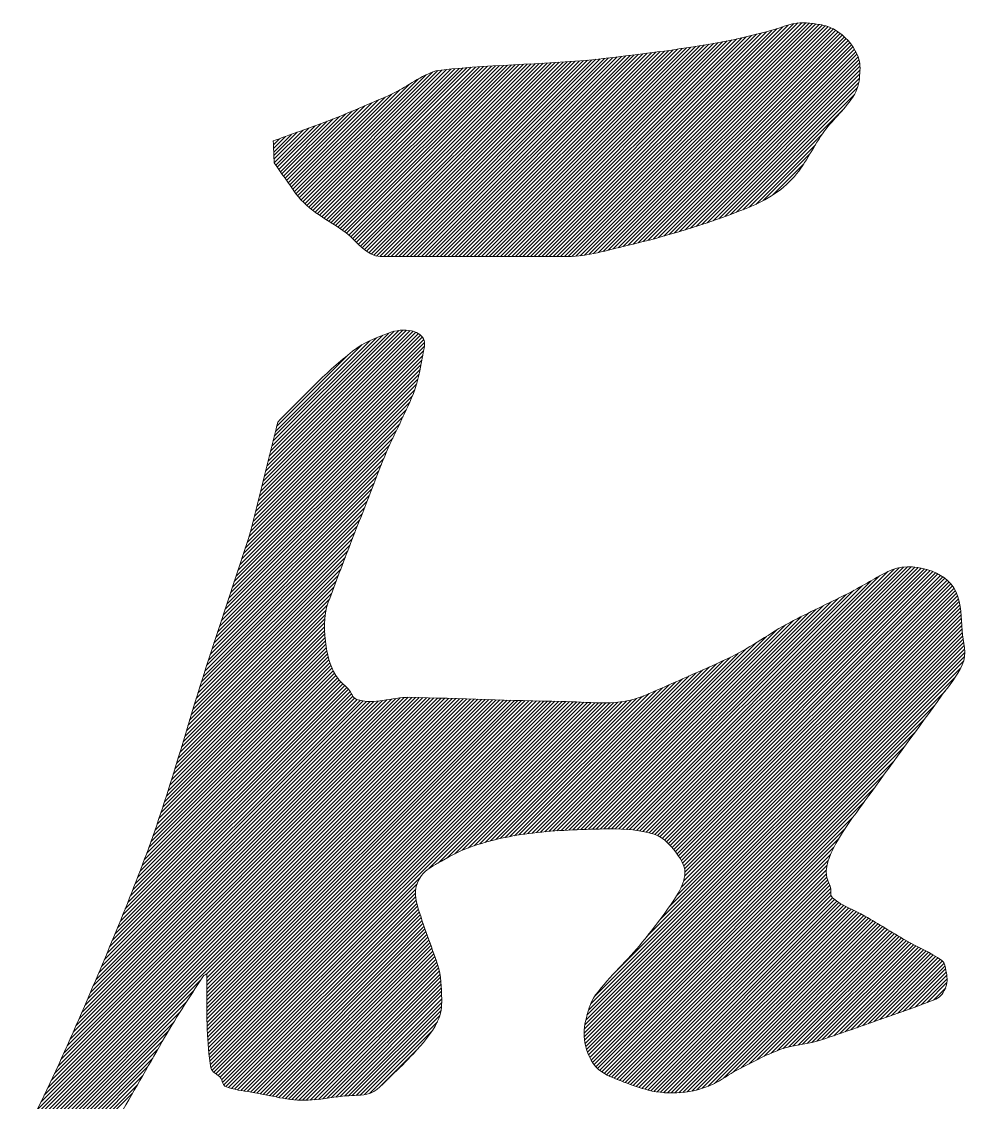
# Model space of a CAD drawing. Header units: inches. Extents: x 35 to 2894, y 23 to 617.
# Drawn here: x 851.648 to 853.895, y 129.561 to 132.13 of the extents above; entities that cross this region are included whole.
import ezdxf

# ---------------------------------------------------------------- set-up
doc = ezdxf.new("R2010")
doc.units = ezdxf.units.IN
doc.header["$MEASUREMENT"] = 0
doc.layers.add('ONDOCS', color=7, linetype='Continuous', lineweight=0)

msp = doc.modelspace()

# ---------------------------------------------------------------- linework, layer by layer
at = {"layer": 'ONDOCS', "color": 7, "linetype": 'Continuous', "lineweight": 0, "ltscale": 100}
for p, q in [((852.9288, 131.5716), (853.4821, 132.1248)), ((852.9378, 131.5716), (853.4928, 132.1266)), ((852.9467, 131.5716), (853.5023, 132.1272)), ((852.9559, 131.5718), (853.5111, 132.127)), ((852.9654, 131.5724), (853.5193, 132.1263)), ((852.9753, 131.5733), (853.5273, 132.1254)), ((852.9856, 131.5747), (853.5351, 132.1242)), ((852.9962, 131.5764), (853.5428, 132.123)), ((853.0072, 131.5785), (853.5504, 132.1216)), ((852.8573, 131.5716), (853.3826, 132.0968)), ((852.8663, 131.5716), (853.3944, 132.0998)), ((852.8752, 131.5716), (853.4063, 132.1027)), ((852.8841, 131.5716), (853.4181, 132.1056)), ((852.8931, 131.5716), (853.4305, 132.109)), ((852.902, 131.5716), (853.4435, 132.1131)), ((852.911, 131.5716), (853.4569, 132.1175)), ((852.9199, 131.5716), (853.4698, 132.1215)), ((853.0186, 131.5809), (853.5576, 132.1199)), ((853.0302, 131.5835), (853.5645, 132.1178)), ((853.042, 131.5864), (853.5709, 132.1153)), ((853.054, 131.5894), (853.5769, 132.1124)), ((853.0659, 131.5925), (853.5826, 132.1091)), ((853.0778, 131.5954), (853.588, 132.1056)), ((853.0896, 131.5982), (853.5932, 132.1018)), ((853.1013, 131.601), (853.5982, 132.0979)), ((852.75, 131.5716), (853.249, 132.0706)), ((852.759, 131.5716), (853.2596, 132.0723)), ((852.7679, 131.5716), (853.2703, 132.074)), ((852.7768, 131.5716), (853.2811, 132.0758)), ((852.7858, 131.5716), (853.2919, 132.0777)), ((852.7947, 131.5716), (853.3028, 132.0796)), ((852.8037, 131.5716), (853.3137, 132.0816)), ((852.8126, 131.5716), (853.3248, 132.0838)), ((852.8216, 131.5716), (853.336, 132.0861)), ((852.8305, 131.5716), (853.3475, 132.0886)), ((852.8394, 131.5716), (853.3591, 132.0912)), ((852.8484, 131.5716), (853.3708, 132.094)), ((853.1132, 131.6039), (853.603, 132.0937)), ((853.1251, 131.6069), (853.6076, 132.0894)), ((853.1371, 131.61), (853.6119, 132.0848)), ((853.1493, 131.6132), (853.616, 132.0799)), ((853.1615, 131.6165), (853.6199, 132.0748)), ((852.5801, 131.5716), (853.0532, 132.0446)), ((852.5891, 131.5716), (853.0633, 132.0458)), ((852.598, 131.5716), (853.0735, 132.047)), ((852.607, 131.5716), (853.0836, 132.0482)), ((852.6159, 131.5716), (853.0938, 132.0495)), ((852.6248, 131.5716), (853.104, 132.0507)), ((852.6338, 131.5716), (853.1141, 132.052)), ((852.6427, 131.5716), (853.1244, 132.0532)), ((852.6517, 131.5716), (853.1346, 132.0545)), ((852.6606, 131.5716), (853.1448, 132.0558)), ((852.6695, 131.5716), (853.1551, 132.0572)), ((852.6785, 131.5716), (853.1654, 132.0585)), ((852.6874, 131.5716), (853.1757, 132.0599)), ((852.6964, 131.5716), (853.1861, 132.0613)), ((852.7053, 131.5716), (853.1965, 132.0628)), ((852.7143, 131.5716), (853.2069, 132.0642)), ((852.7232, 131.5716), (853.2174, 132.0658)), ((852.7321, 131.5716), (853.2279, 132.0673)), ((852.7411, 131.5716), (853.2384, 132.0689)), ((853.1739, 131.6199), (853.6235, 132.0695)), ((853.1864, 131.6235), (853.6269, 132.064)), ((853.199, 131.6271), (853.6301, 132.0582)), ((853.2117, 131.6309), (853.633, 132.0522)), ((853.2246, 131.6348), (853.6356, 132.0459)), ((852.3508, 131.6731), (852.6972, 132.0195)), ((852.3561, 131.6695), (852.707, 132.0203)), ((852.3615, 131.6659), (852.7166, 132.0211)), ((852.3669, 131.6624), (852.7263, 132.0217)), ((852.3723, 131.6589), (852.7359, 132.0224)), ((852.3778, 131.6554), (852.7455, 132.023)), ((852.3832, 131.6519), (852.755, 132.0236)), ((852.3887, 131.6484), (852.7645, 132.0242)), ((852.3941, 131.6449), (852.774, 132.0248)), ((852.3995, 131.6413), (852.7835, 132.0253)), ((852.4049, 131.6377), (852.7929, 132.0258)), ((852.4102, 131.6341), (852.8024, 132.0263)), ((852.4154, 131.6304), (852.8118, 132.0268)), ((852.4205, 131.6266), (852.8212, 132.0273)), ((852.4254, 131.6225), (852.8307, 132.0278)), ((852.4302, 131.6184), (852.8401, 132.0282)), ((852.4348, 131.614), (852.8495, 132.0287)), ((852.4393, 131.6096), (852.8589, 132.0292)), ((852.4439, 131.6052), (852.8684, 132.0297)), ((852.4484, 131.6008), (852.8778, 132.0302)), ((852.453, 131.5964), (852.8872, 132.0307)), ((852.4576, 131.5922), (852.8967, 132.0312)), ((852.4625, 131.588), (852.9062, 132.0318)), ((852.4675, 131.5841), (852.9157, 132.0324)), ((852.4728, 131.5805), (852.9253, 132.033)), ((852.4785, 131.5773), (852.9348, 132.0336)), ((852.4847, 131.5746), (852.9444, 132.0342)), ((852.4917, 131.5726), (852.9541, 132.0349)), ((852.4997, 131.5716), (852.9637, 132.0357)), ((852.5086, 131.5716), (852.9734, 132.0364)), ((852.5175, 131.5716), (852.9832, 132.0373)), ((852.5265, 131.5716), (852.993, 132.0381)), ((852.5354, 131.5716), (853.0029, 132.0391)), ((852.5444, 131.5716), (853.0128, 132.0401)), ((852.5533, 131.5716), (853.0228, 132.0411)), ((852.5623, 131.5716), (853.0329, 132.0422)), ((852.5712, 131.5716), (853.043, 132.0434)), ((853.2376, 131.6389), (853.6377, 132.0391)), ((853.2507, 131.6431), (853.6392, 132.0316)), ((853.264, 131.6474), (853.6401, 132.0236)), ((852.3079, 131.7106), (852.5908, 131.9935)), ((852.3121, 131.7059), (852.6097, 132.0036)), ((852.3164, 131.7013), (852.6253, 132.0102)), ((852.321, 131.6969), (852.6374, 132.0134)), ((852.3257, 131.6927), (852.6478, 132.0148)), ((852.3305, 131.6885), (852.6578, 132.0159)), ((852.3354, 131.6845), (852.6678, 132.0169)), ((852.3405, 131.6806), (852.6777, 132.0178)), ((852.3456, 131.6768), (852.6875, 132.0187)), ((853.2774, 131.6519), (853.6402, 132.0148)), ((853.291, 131.6566), (853.6397, 132.0053)), ((853.3048, 131.6614), (853.6388, 131.9954)), ((852.3039, 131.7156), (852.5687, 131.9804)), ((853.3187, 131.6664), (853.6373, 131.985)), ((853.3328, 131.6716), (853.6345, 131.9733)), ((852.289, 131.7364), (852.4961, 131.9436)), ((852.2927, 131.7312), (852.5119, 131.9504)), ((852.2964, 131.7259), (852.5279, 131.9575)), ((852.3001, 131.7207), (852.5467, 131.9674)), ((853.3471, 131.6769), (853.6276, 131.9575)), ((852.2742, 131.7574), (852.4336, 131.9168)), ((852.2779, 131.7521), (852.449, 131.9233)), ((852.2816, 131.7469), (852.4646, 131.93)), ((852.2853, 131.7417), (852.4804, 131.9368)), ((853.3616, 131.6825), (853.6018, 131.9227)), ((852.2594, 131.7783), (852.3739, 131.8929)), ((852.2631, 131.7731), (852.3884, 131.8985)), ((852.2668, 131.7679), (852.4033, 131.9044)), ((852.2705, 131.7626), (852.4183, 131.9105)), ((852.2475, 131.8112), (852.3033, 131.867)), ((852.2478, 131.8026), (852.3174, 131.8721)), ((852.2483, 131.7941), (852.3315, 131.8773)), ((852.252, 131.7888), (852.3455, 131.8824)), ((852.2557, 131.7836), (852.3596, 131.8876)), ((852.246, 131.8455), (852.2469, 131.8464)), ((852.2464, 131.8369), (852.261, 131.8515)), ((852.2467, 131.8283), (852.2751, 131.8567)), ((852.2471, 131.8198), (852.2892, 131.8618)), ((853.3765, 131.6884), (853.55, 131.8619)), ((853.3925, 131.6955), (853.5343, 131.8373)), ((853.4103, 131.7044), (853.5212, 131.8152)), ((853.4319, 131.717), (853.5065, 131.7916)), ((852.2105, 130.9902), (852.6003, 131.38)), ((852.2134, 131.002), (852.596, 131.3847)), ((852.2163, 131.0139), (852.5909, 131.3885)), ((852.2192, 131.0257), (852.585, 131.3915)), ((852.2221, 131.0376), (852.5783, 131.3938)), ((852.225, 131.0494), (852.571, 131.3954)), ((852.2279, 131.0613), (852.5629, 131.3963)), ((852.2308, 131.0731), (852.5542, 131.3965)), ((852.2337, 131.085), (852.5445, 131.3957)), ((852.2366, 131.0968), (852.5336, 131.3938)), ((852.2395, 131.1087), (852.5206, 131.3897)), ((852.2424, 131.1205), (852.5062, 131.3843)), ((852.2453, 131.1323), (852.4914, 131.3784)), ((852.2018, 130.9546), (852.6052, 131.3581)), ((852.2047, 130.9665), (852.6054, 131.3673)), ((852.2076, 130.9783), (852.6036, 131.3744)), ((852.2482, 131.1442), (852.4756, 131.3715)), ((852.2512, 131.156), (852.4571, 131.362)), ((852.1959, 130.9309), (852.6011, 131.3361)), ((852.1988, 130.9428), (852.6031, 131.3471)), ((852.2541, 131.1679), (852.4248, 131.3386)), ((852.1838, 130.892), (852.595, 131.3032)), ((852.1882, 130.9053), (852.5971, 131.3142)), ((852.1925, 130.9186), (852.5991, 131.3252)), ((852.1751, 130.8654), (852.59, 131.2803)), ((852.1794, 130.8787), (852.5927, 131.292)), ((852.1663, 130.8387), (852.5825, 131.2549)), ((852.1707, 130.8521), (852.5868, 131.2681)), ((852.1576, 130.8121), (852.5701, 131.2246)), ((852.162, 130.8254), (852.5768, 131.2403)), ((852.1532, 130.7988), (852.5627, 131.2083)), ((852.1445, 130.7722), (852.5465, 131.1742)), ((852.1489, 130.7855), (852.5548, 131.1914)), ((852.1401, 130.7589), (852.5382, 131.1569)), ((852.1314, 130.7323), (852.5223, 131.1232)), ((852.1358, 130.7456), (852.53, 131.1398)), ((852.127, 130.719), (852.5152, 131.1071)), ((852.1183, 130.6924), (852.503, 131.077)), ((852.1227, 130.7057), (852.5088, 131.0918)), ((852.1096, 130.6657), (852.4914, 131.0476)), ((852.1139, 130.679), (852.4972, 131.0623)), ((852.1008, 130.6391), (852.4799, 131.0182)), ((852.1052, 130.6524), (852.4857, 131.0329)), ((852.0965, 130.6258), (852.4742, 131.0036)), ((852.0878, 130.5993), (852.4628, 130.9742)), ((852.0921, 130.6125), (852.4685, 130.9889)), ((852.0794, 130.5729), (852.4514, 130.945)), ((852.0835, 130.5861), (852.4571, 130.9596)), ((852.0711, 130.5469), (852.44, 130.9157)), ((852.0752, 130.5599), (852.4457, 130.9303)), ((852.0671, 130.5339), (852.4343, 130.9011)), ((852.0592, 130.508), (852.423, 130.8719)), ((852.0631, 130.5209), (852.4286, 130.8865)), ((852.0513, 130.4823), (852.4118, 130.8428)), ((852.0552, 130.4952), (852.4174, 130.8573)), ((852.0435, 130.4567), (852.4009, 130.814)), ((852.0474, 130.4695), (852.4063, 130.8284)), ((853.0846, 130.2101), (853.6869, 130.8125)), ((853.0928, 130.2095), (853.7062, 130.8228)), ((853.101, 130.2087), (853.7211, 130.8288)), ((853.1089, 130.2077), (853.733, 130.8317)), ((853.1167, 130.2065), (853.7435, 130.8333)), ((853.1244, 130.2052), (853.753, 130.8339)), ((853.1318, 130.2038), (853.7619, 130.8339)), ((853.1391, 130.2021), (853.7703, 130.8333)), ((853.1462, 130.2003), (853.7783, 130.8324)), ((853.1529, 130.198), (853.7859, 130.831)), ((853.1591, 130.1953), (853.7932, 130.8293)), ((853.1649, 130.1921), (853.8001, 130.8273)), ((853.1703, 130.1886), (853.8068, 130.8251)), ((853.1755, 130.1848), (853.8133, 130.8226)), ((853.1803, 130.1807), (853.8195, 130.8199)), ((853.1849, 130.1764), (853.8255, 130.817)), ((853.1893, 130.1719), (853.8313, 130.8138)), ((852.0397, 130.4439), (852.3954, 130.7996)), ((853.0675, 130.211), (853.6459, 130.7893)), ((853.0761, 130.2107), (853.6666, 130.8011)), ((853.1936, 130.1671), (853.8368, 130.8104)), ((853.1976, 130.1623), (853.8421, 130.8067)), ((853.2016, 130.1573), (853.847, 130.8027)), ((853.2054, 130.1522), (853.8517, 130.7984)), ((853.2091, 130.1469), (853.856, 130.7938)), ((853.2126, 130.1415), (853.86, 130.7889)), ((852.0319, 130.4182), (852.3847, 130.771)), ((852.0358, 130.431), (852.3901, 130.7853)), ((853.0499, 130.2113), (853.6071, 130.7684)), ((853.0588, 130.2112), (853.6258, 130.7782)), ((853.2158, 130.1358), (853.8636, 130.7836)), ((853.2188, 130.1298), (853.8668, 130.7778)), ((853.2213, 130.1233), (853.8696, 130.7716)), ((853.2232, 130.1163), (853.872, 130.7651)), ((852.0242, 130.3926), (852.3745, 130.7429)), ((852.0281, 130.4054), (852.3794, 130.7568)), ((853.0227, 130.2109), (853.5538, 130.7419)), ((853.0319, 130.2111), (853.5714, 130.7506)), ((853.041, 130.2113), (853.5891, 130.7594)), ((853.2157, 130.073), (853.8789, 130.7362)), ((853.2208, 130.0871), (853.8776, 130.7439)), ((853.2235, 130.0988), (853.876, 130.7513)), ((853.2242, 130.1084), (853.8742, 130.7583)), ((852.0124, 130.354), (852.3686, 130.7102)), ((852.0163, 130.3669), (852.3697, 130.7202)), ((852.0203, 130.3797), (852.3715, 130.731)), ((852.9952, 130.2102), (853.5005, 130.7155)), ((853.0044, 130.2104), (853.5184, 130.7245)), ((853.0135, 130.2107), (853.5361, 130.7333)), ((853.165, 129.9956), (853.8813, 130.7118)), ((853.1883, 130.0278), (853.8806, 130.7201)), ((853.2056, 130.054), (853.8799, 130.7283)), ((852.0044, 130.3281), (852.368, 130.6917)), ((852.0084, 130.3411), (852.3681, 130.7008)), ((852.9674, 130.2092), (853.4417, 130.6836)), ((852.9767, 130.2096), (853.4632, 130.6961)), ((852.986, 130.2099), (853.4822, 130.7062)), ((853.0102, 129.8139), (853.8827, 130.6864)), ((853.0621, 129.8747), (853.8822, 130.6949)), ((853.1333, 129.9549), (853.8818, 130.7033)), ((851.9878, 130.2758), (852.3703, 130.6582)), ((851.9921, 130.2889), (852.3694, 130.6663)), ((851.9962, 130.302), (852.3687, 130.6746)), ((852.0003, 130.3151), (852.3683, 130.683)), ((852.9581, 130.2088), (853.4181, 130.6688)), ((852.9915, 129.7684), (853.8855, 130.6624)), ((852.995, 129.7808), (853.8844, 130.6702)), ((852.9999, 129.7947), (853.8834, 130.6782)), ((851.9746, 130.2357), (852.3736, 130.6347)), ((851.9791, 130.2492), (852.3723, 130.6424)), ((851.9835, 130.2625), (852.3713, 130.6503)), ((852.9393, 130.2079), (853.3709, 130.6396)), ((852.9487, 130.2084), (853.3937, 130.6534)), ((852.985, 129.735), (853.8886, 130.6387)), ((852.9863, 129.7453), (853.8878, 130.6468)), ((852.9886, 129.7565), (853.8867, 130.6546)), ((851.9604, 130.1947), (852.3785, 130.6128)), ((851.9652, 130.2085), (852.3767, 130.6199)), ((851.97, 130.2222), (852.375, 130.6272)), ((852.9106, 130.2061), (853.316, 130.6114)), ((852.9202, 130.2068), (853.3328, 130.6193)), ((852.9298, 130.2074), (853.3506, 130.6282)), ((852.9845, 129.7257), (853.889, 130.6301)), ((852.9848, 129.7169), (853.8885, 130.6207)), ((852.9856, 129.7088), (853.8863, 130.6096)), ((851.9347, 130.1242), (852.3916, 130.5812)), ((851.94, 130.1385), (852.3885, 130.587)), ((851.9453, 130.1527), (852.3856, 130.5931)), ((851.9504, 130.1668), (852.383, 130.5994)), ((851.9555, 130.1808), (852.3807, 130.606)), ((852.8712, 130.2024), (853.2507, 130.5819)), ((852.8812, 130.2035), (853.2668, 130.5891)), ((852.8911, 130.2044), (853.283, 130.5964)), ((852.9009, 130.2053), (853.2994, 130.6038)), ((852.9869, 129.7011), (853.8794, 130.5936)), ((851.9065, 130.0514), (852.4113, 130.5562)), ((851.9123, 130.0661), (852.4067, 130.5606)), ((851.918, 130.0808), (852.4025, 130.5653)), ((851.9237, 130.0954), (852.3986, 130.5703)), ((851.9292, 130.1099), (852.395, 130.5756)), ((852.8404, 130.1985), (853.2027, 130.5608)), ((852.8508, 130.1999), (853.2187, 130.5678)), ((852.8611, 130.2012), (853.2346, 130.5748)), ((852.9886, 129.6939), (853.8658, 130.5711)), ((851.8762, 129.9764), (852.432, 130.5321)), ((851.8824, 129.9915), (852.4288, 130.5379)), ((851.8886, 130.0066), (852.425, 130.5431)), ((851.8946, 130.0216), (852.4206, 130.5476)), ((851.9006, 130.0365), (852.4159, 130.5519)), ((852.797, 130.1908), (853.1385, 130.5323)), ((852.8081, 130.193), (853.1548, 130.5397)), ((852.8191, 130.195), (853.1708, 130.5468)), ((852.8298, 130.1968), (853.1868, 130.5538)), ((852.9906, 129.687), (853.8423, 130.5387)), ((851.6065, 129.3937), (852.7321, 130.5193)), ((851.6175, 129.4137), (852.7234, 130.5196)), ((851.6281, 129.4332), (852.7147, 130.5198)), ((851.6383, 129.4524), (852.706, 130.5201)), ((851.6482, 129.4712), (852.6974, 130.5204)), ((851.6578, 129.4898), (852.6887, 130.5206)), ((851.6671, 129.508), (852.68, 130.5209)), ((851.6762, 129.526), (852.6714, 130.5212)), ((851.685, 129.5438), (852.6627, 130.5214)), ((851.6936, 129.5614), (852.654, 130.5217)), ((851.7021, 129.5787), (852.6453, 130.5219)), ((851.7103, 129.5959), (852.6366, 130.5222)), ((851.7183, 129.6129), (852.6279, 130.5224)), ((851.7262, 129.6297), (852.6192, 130.5227)), ((851.734, 129.6464), (852.6105, 130.5229)), ((851.7416, 129.6629), (852.6018, 130.5231)), ((851.749, 129.6793), (852.593, 130.5233)), ((851.7564, 129.6956), (852.5843, 130.5235)), ((851.7636, 129.7118), (852.5755, 130.5237)), ((851.7708, 129.7279), (852.5668, 130.5239)), ((851.7778, 129.7439), (852.5575, 130.5236)), ((851.7848, 129.7598), (852.5477, 130.5227)), ((851.7917, 129.7756), (852.5374, 130.5213)), ((851.7985, 129.7913), (852.5268, 130.5196)), ((851.8052, 129.807), (852.516, 130.5178)), ((851.8118, 129.8226), (852.5054, 130.5162)), ((851.8184, 129.8382), (852.4951, 130.5148)), ((851.825, 129.8536), (852.4854, 130.514)), ((851.8315, 129.8691), (852.4762, 130.5138)), ((851.838, 129.8845), (852.4677, 130.5142)), ((851.8445, 129.9), (852.4597, 130.5152)), ((851.8509, 129.9153), (852.4523, 130.5167)), ((851.8573, 129.9307), (852.4453, 130.5187)), ((851.8637, 129.946), (852.4395, 130.5218)), ((851.87, 129.9612), (852.4353, 130.5265)), ((852.0875, 129.8658), (852.7407, 130.519)), ((852.0882, 129.8575), (852.7494, 130.5187)), ((852.0882, 129.8486), (852.7581, 130.5185)), ((852.0882, 129.8397), (852.7667, 130.5182)), ((852.0882, 129.8307), (852.7754, 130.5179)), ((852.0882, 129.8218), (852.7841, 130.5177)), ((852.0882, 129.8128), (852.7928, 130.5174)), ((852.0882, 129.8039), (852.8015, 130.5172)), ((852.0882, 129.795), (852.8102, 130.5169)), ((852.0883, 129.7861), (852.8189, 130.5167)), ((852.0883, 129.7772), (852.8276, 130.5164)), ((852.0884, 129.7684), (852.8363, 130.5162)), ((852.0886, 129.7596), (852.845, 130.516)), ((852.0888, 129.7508), (852.8537, 130.5158)), ((852.089, 129.7421), (852.8624, 130.5155)), ((852.0893, 129.7335), (852.8712, 130.5153)), ((852.0897, 129.7249), (852.8799, 130.5151)), ((852.0901, 129.7164), (852.8887, 130.515)), ((852.0906, 129.708), (852.8974, 130.5148)), ((852.0912, 129.6996), (852.9062, 130.5146)), ((852.0919, 129.6914), (852.915, 130.5145)), ((852.0927, 129.6832), (852.9238, 130.5143)), ((852.0935, 129.6751), (852.9326, 130.5142)), ((852.0944, 129.6671), (852.9413, 130.514)), ((852.0954, 129.6592), (852.95, 130.5137)), ((852.0966, 129.6513), (852.9585, 130.5133)), ((852.0978, 129.6436), (852.9671, 130.5129)), ((852.1004, 129.6373), (852.9756, 130.5124)), ((852.1048, 129.6328), (852.9841, 130.512)), ((852.11, 129.629), (852.9926, 130.5116)), ((852.1153, 129.6253), (853.0012, 130.5113)), ((852.6159, 130.117), (853.0098, 130.511)), ((852.6376, 130.1298), (853.0186, 130.5108)), ((852.6583, 130.1416), (853.0275, 130.5107)), ((852.6777, 130.152), (853.0365, 130.5108)), ((852.6949, 130.1603), (853.0458, 130.5111)), ((852.71, 130.1664), (853.0552, 130.5117)), ((852.7237, 130.1712), (853.065, 130.5125)), ((852.7369, 130.1754), (853.0752, 130.5138)), ((852.7496, 130.1792), (853.0859, 130.5155)), ((852.7619, 130.1825), (853.0972, 130.5179)), ((852.7739, 130.1856), (853.1094, 130.5211)), ((852.7856, 130.1883), (853.1229, 130.5257)), ((852.9929, 129.6803), (853.818, 130.5055)), ((852.9954, 129.6739), (853.794, 130.4725)), ((852.9981, 129.6677), (853.7697, 130.4393)), ((853.0012, 129.6618), (853.7454, 130.4061)), ((853.0045, 129.6562), (853.7212, 130.3729)), ((853.0082, 129.651), (853.6971, 130.3399)), ((853.0123, 129.6461), (853.6733, 130.3071)), ((853.0167, 129.6415), (853.6489, 130.2738)), ((853.0214, 129.6374), (853.6246, 130.2406)), ((853.0266, 129.6336), (853.6052, 130.2122)), ((853.0321, 129.6301), (853.5902, 130.1883)), ((853.0378, 129.6269), (853.5783, 130.1675)), ((853.0438, 129.6239), (853.5699, 130.1501)), ((853.0499, 129.6211), (853.5646, 130.1358)), ((853.0562, 129.6185), (853.5616, 130.1239)), ((852.1201, 129.6213), (852.5957, 130.0968)), ((853.0626, 129.616), (853.5603, 130.1136)), ((853.0691, 129.6135), (853.5602, 130.1046)), ((853.0756, 129.6111), (853.5613, 130.0967)), ((852.1236, 129.6158), (852.5875, 130.0797)), ((852.1256, 129.6089), (852.5849, 130.0681)), ((853.0821, 129.6086), (853.5634, 130.0899)), ((853.0885, 129.6061), (853.5659, 130.0835)), ((853.0951, 129.6037), (853.5684, 130.0771)), ((853.1016, 129.6013), (853.5705, 130.0702)), ((852.1283, 129.6026), (852.5841, 130.0584)), ((852.1337, 129.599), (852.5843, 130.0497)), ((852.1401, 129.5965), (852.5853, 130.0417)), ((853.1082, 129.599), (853.571, 130.0617)), ((853.115, 129.5968), (853.5716, 130.0534)), ((853.1218, 129.5946), (853.5748, 130.0477)), ((853.1287, 129.5926), (853.5797, 130.0436)), ((852.1469, 129.5943), (852.5869, 130.0343)), ((852.1539, 129.5924), (852.5889, 130.0274)), ((852.1613, 129.5908), (852.5911, 130.0206)), ((853.1357, 129.5907), (853.5848, 130.0398)), ((853.143, 129.589), (853.5901, 130.0362)), ((853.1504, 129.5875), (853.5957, 130.0328)), ((853.158, 129.5862), (853.6014, 130.0296)), ((853.1659, 129.5852), (853.6073, 130.0265)), ((853.1741, 129.5844), (853.6133, 130.0236)), ((853.1825, 129.5838), (853.6193, 130.0207)), ((853.1912, 129.5836), (853.6254, 130.0178)), ((852.1688, 129.5895), (852.5932, 130.0139)), ((852.1765, 129.5882), (852.5954, 130.0071)), ((852.1843, 129.5871), (852.5976, 130.0004)), ((852.1921, 129.5859), (852.5999, 129.9937)), ((853.2002, 129.5836), (853.6315, 130.015)), ((853.2095, 129.5841), (853.6375, 130.012)), ((853.2193, 129.5849), (853.6434, 130.009)), ((853.2296, 129.5862), (853.6492, 130.0058)), ((853.2404, 129.5881), (853.6548, 130.0025)), ((853.252, 129.5907), (853.6604, 129.9992)), ((853.2645, 129.5943), (853.666, 129.9958)), ((853.2783, 129.5992), (853.6716, 129.9925)), ((852.1997, 129.5846), (852.6021, 129.987)), ((852.2073, 129.5832), (852.6044, 129.9803)), ((852.2147, 129.5817), (852.6066, 129.9736)), ((852.2222, 129.5802), (852.6089, 129.967)), ((853.2945, 129.6065), (853.6772, 129.9891)), ((853.3155, 129.6185), (853.6828, 129.9858)), ((853.339, 129.6331), (853.6883, 129.9824)), ((853.3581, 129.6432), (853.6939, 129.979)), ((853.3767, 129.6529), (853.6995, 129.9757)), ((853.3951, 129.6623), (853.7051, 129.9723)), ((853.4125, 129.6708), (853.7107, 129.969)), ((853.4288, 129.6782), (853.7163, 129.9656)), ((852.2296, 129.5787), (852.6112, 129.9603)), ((852.237, 129.5772), (852.6135, 129.9537)), ((852.2445, 129.5757), (852.6159, 129.9471)), ((852.2519, 129.5742), (852.6182, 129.9405)), ((853.444, 129.6844), (853.7219, 129.9623)), ((853.4578, 129.6892), (853.7274, 129.9589)), ((853.4702, 129.6927), (853.733, 129.9556)), ((853.4817, 129.6953), (853.7386, 129.9522)), ((853.4929, 129.6975), (853.7442, 129.9489)), ((853.5039, 129.6996), (853.7498, 129.9455)), ((853.5149, 129.7016), (853.7555, 129.9423)), ((853.5261, 129.7039), (853.7613, 129.9391)), ((852.2594, 129.5728), (852.6206, 129.934)), ((852.267, 129.5714), (852.623, 129.9274)), ((852.2747, 129.5701), (852.6254, 129.9209)), ((852.2824, 129.569), (852.6278, 129.9143)), ((853.5379, 129.7067), (853.7671, 129.936)), ((853.5506, 129.7105), (853.773, 129.933)), ((853.5641, 129.7151), (853.779, 129.93)), ((853.5777, 129.7197), (853.7849, 129.927)), ((853.5913, 129.7244), (853.7909, 129.924)), ((853.605, 129.7291), (853.7968, 129.921)), ((853.6187, 129.7339), (853.8027, 129.9179)), ((853.6324, 129.7387), (853.8085, 129.9148)), ((852.2904, 129.568), (852.6301, 129.9077)), ((852.2985, 129.5671), (852.6325, 129.9011)), ((852.3068, 129.5665), (852.6348, 129.8945)), ((852.3154, 129.5662), (852.637, 129.8878)), ((853.6461, 129.7435), (853.8142, 129.9116)), ((853.6599, 129.7483), (853.8198, 129.9082)), ((853.6736, 129.7531), (853.8253, 129.9048)), ((853.6874, 129.7579), (853.8307, 129.9012)), ((853.7012, 129.7627), (853.8359, 129.8975)), ((853.715, 129.7676), (853.8398, 129.8925)), ((852.3243, 129.5662), (852.6391, 129.8809)), ((852.3337, 129.5666), (852.6409, 129.8737)), ((852.3434, 129.5673), (852.6423, 129.8663)), ((853.7289, 129.7726), (853.8422, 129.8859)), ((853.7428, 129.7776), (853.8437, 129.8785)), ((853.7569, 129.7827), (853.8452, 129.871)), ((853.771, 129.7879), (853.8465, 129.8633)), ((851.595, 129.3733), (852.0732, 129.8515)), ((852.3534, 129.5683), (852.6435, 129.8585)), ((852.3636, 129.5696), (852.6445, 129.8505)), ((852.3739, 129.5711), (852.6452, 129.8423)), ((853.7853, 129.7933), (853.8472, 129.8551)), ((853.7998, 129.7988), (853.8469, 129.8459)), ((851.5831, 129.3525), (852.0568, 129.8262)), ((852.3844, 129.5726), (852.6457, 129.8338)), ((852.3948, 129.574), (852.646, 129.8252)), ((852.405, 129.5753), (852.6462, 129.8165)), ((853.8145, 129.8045), (853.8438, 129.8338)), ((851.5709, 129.3314), (852.0407, 129.8011)), ((852.415, 129.5763), (852.6463, 129.8077)), ((852.4245, 129.5769), (852.6464, 129.7988)), ((852.4339, 129.5774), (852.646, 129.7894)), ((851.5585, 129.31), (852.0251, 129.7766)), ((852.4433, 129.5778), (852.6448, 129.7793)), ((852.4529, 129.5785), (852.6422, 129.7678)), ((851.5457, 129.2883), (852.0104, 129.7529)), ((852.4631, 129.5798), (852.6361, 129.7528)), ((851.5194, 129.244), (851.9839, 129.7085)), ((851.5327, 129.2663), (851.9966, 129.7302)), ((852.4749, 129.5826), (852.6237, 129.7314)), ((851.5057, 129.2214), (851.9718, 129.6875)), ((852.498, 129.5968), (852.5882, 129.6869)), ((851.4917, 129.1985), (851.9597, 129.6665)), ((851.4774, 129.1752), (851.9476, 129.6454)), ((851.4627, 129.1516), (851.9355, 129.6244)), ((851.4324, 129.1034), (851.9112, 129.5822)), ((851.4477, 129.1277), (851.9234, 129.6033))]:
    msp.add_line(p, q, dxfattribs=at)
for points, knots in [([(852.2461, 131.846), (852.2461, 131.846), (852.2461, 131.846), (852.2835, 131.8598), (852.3209, 131.8734), (852.3583, 131.887), (852.4134, 131.9072), (852.4668, 131.9311), (852.5204, 131.9541), (852.555, 131.9691), (852.5846, 131.9933), (852.6198, 132.0081), (852.6282, 132.0117), (852.6368, 132.0137), (852.6458, 132.0147), (852.7759, 132.0289), (852.9071, 132.0275), (853.037, 132.0427), (853.1294, 132.0535), (853.2219, 132.0647), (853.3135, 132.0815), (853.3485, 132.0881), (853.3829, 132.0969), (853.4173, 132.1053), (853.4391, 132.1107), (853.4604, 132.1197), (853.4822, 132.1249), (853.5024, 132.1297), (853.524, 132.1261), (853.5448, 132.1227), (853.5578, 132.1205), (853.5696, 132.1169), (853.5816, 132.1097), (853.6054, 132.0951), (853.6216, 132.0769), (853.6334, 132.0513), (853.64, 132.0371), (853.641, 132.0223), (853.6398, 132.0081), (853.6386, 131.9907), (853.637, 131.9727), (853.627, 131.9563), (853.6058, 131.9217), (853.5776, 131.8996), (853.5556, 131.8698), (853.5304, 131.8354), (853.5132, 131.7952), (853.4844, 131.7618), (853.4526, 131.725), (853.4101, 131.7014), (853.3655, 131.684), (853.2735, 131.6481), (853.182, 131.6199), (853.0866, 131.5975), (853.04, 131.5865), (852.9938, 131.5715), (852.9462, 131.5715), (852.7993, 131.5715), (852.6522, 131.5715), (852.5054, 131.5715), (852.504, 131.5715), (852.5024, 131.5715), (852.501, 131.5715), (852.4678, 131.5715), (852.4458, 131.6077), (852.419, 131.6277), (852.3783, 131.6582), (852.3291, 131.6796), (852.3001, 131.7208), (852.2827, 131.7452), (852.2655, 131.7698), (852.2481, 131.7942), (852.2475, 131.8114), (852.2467, 131.8288), (852.2461, 131.846)], [0, 0, 0, 0, 0.004731, 0.009462, 0.018924, 0.018924, 0.018924, 0.046663, 0.046663, 0.046663, 0.064558, 0.064558, 0.064558, 0.068786, 0.068786, 0.068786, 0.130814, 0.130814, 0.130814, 0.174996, 0.174996, 0.174996, 0.191828, 0.191828, 0.191828, 0.202534, 0.202534, 0.202534, 0.212453, 0.212453, 0.212453, 0.218615, 0.218615, 0.218615, 0.230962, 0.230962, 0.230962, 0.237875, 0.237875, 0.237875, 0.246331, 0.246331, 0.246331, 0.264056, 0.264056, 0.264056, 0.284533, 0.284533, 0.284533, 0.307002, 0.307002, 0.307002, 0.353167, 0.353167, 0.353167, 0.37576, 0.37576, 0.37576, 0.44549, 0.44549, 0.44549, 0.446173, 0.446173, 0.446173, 0.461911, 0.461911, 0.461911, 0.485775, 0.485775, 0.485775, 0.5, 0.5, 0.5, 1, 1, 1, 1]), ([(852.2567, 131.1782), (852.2871, 131.2088), (852.3175, 131.2392), (852.3479, 131.2696), (852.3753, 131.297), (852.4042, 131.3218), (852.4346, 131.3466), (852.4602, 131.3674), (852.4908, 131.3784), (852.5212, 131.3901), (852.538, 131.3963), (852.5568, 131.3983), (852.5742, 131.3949), (852.5854, 131.3925), (852.5974, 131.3869), (852.603, 131.3756), (852.6078, 131.366), (852.6048, 131.356), (852.603, 131.3466), (852.5964, 131.3128), (852.5922, 131.278), (852.579, 131.2456), (852.5568, 131.1912), (852.528, 131.141), (852.5068, 131.0869), (852.481, 131.0211), (852.4554, 130.9553), (852.4298, 130.8895), (852.4118, 130.8432), (852.3941, 130.7966), (852.3769, 130.75), (852.3645, 130.7168), (852.3671, 130.679), (852.3721, 130.6442), (852.3759, 130.6172), (852.3833, 130.5899), (852.401, 130.5671), (852.4084, 130.5577), (852.4174, 130.5513), (852.425, 130.5431), (852.432, 130.5357), (852.434, 130.5225), (852.4442, 130.5191), (852.486, 130.5047), (852.5276, 130.5247), (852.5694, 130.5239), (852.6897, 130.5213), (852.8099, 130.5159), (852.9304, 130.5143), (852.9928, 130.5133), (853.056, 130.5025), (853.1178, 130.5239), (853.13, 130.5279), (853.1404, 130.5333), (853.1516, 130.5383), (853.2127, 130.5653), (853.2741, 130.5915), (853.3345, 130.6202), (853.3831, 130.6432), (853.4261, 130.677), (853.474, 130.702), (853.5186, 130.7252), (853.564, 130.7466), (853.6088, 130.7692), (853.6414, 130.7858), (853.6724, 130.8052), (853.705, 130.8222), (853.7335, 130.837), (853.7703, 130.837), (853.8013, 130.827), (853.8287, 130.8182), (853.8565, 130.802), (853.8685, 130.774), (853.8815, 130.7438), (853.8807, 130.7134), (853.8829, 130.6826), (853.8849, 130.6556), (853.8953, 130.6266), (853.8829, 130.6008), (853.8699, 130.5735), (853.8519, 130.5521), (853.8349, 130.5287), (853.7789, 130.4515), (853.7225, 130.3749), (853.6664, 130.2976), (853.64, 130.2612), (853.6148, 130.2296), (853.5894, 130.187), (853.5724, 130.1582), (853.5572, 130.1294), (853.5606, 130.1004), (853.5618, 130.0908), (853.5676, 130.0812), (853.5702, 130.0715), (853.5724, 130.0637), (853.5686, 130.0531), (853.575, 130.0475), (853.5986, 130.0267), (853.6268, 130.0193), (853.652, 130.0041), (853.684, 129.9849), (853.7163, 129.9657), (853.7483, 129.9465), (853.7767, 129.9295), (853.8067, 129.9185), (853.8349, 129.8983), (853.8423, 129.8931), (853.8427, 129.8827), (853.8445, 129.8743), (853.8471, 129.8617), (853.8491, 129.8483), (853.8445, 129.8359), (853.8401, 129.8237), (853.8321, 129.8116), (853.8205, 129.8068), (853.7725, 129.7878), (853.7245, 129.7708), (853.676, 129.754), (853.6344, 129.7394), (853.5928, 129.7248), (853.551, 129.7106), (853.5182, 129.6996), (853.4826, 129.6984), (853.45, 129.6866), (853.4147, 129.6738), (853.3821, 129.6554), (853.3489, 129.6384), (853.3291, 129.6284), (853.3117, 129.6146), (853.2911, 129.6048), (853.2435, 129.582), (853.1867, 129.5782), (853.1372, 129.5904), (853.1176, 129.5952), (853.0986, 129.6022), (853.0794, 129.6096), (853.0612, 129.6166), (853.0436, 129.6224), (853.0266, 129.6336), (853.0048, 129.648), (852.9942, 129.6722), (852.988, 129.6962), (852.9832, 129.715), (852.9836, 129.7352), (852.988, 129.754), (852.9932, 129.7756), (852.9984, 129.7978), (853.012, 129.8165), (853.0462, 129.8629), (853.088, 129.8981), (853.1228, 129.9417), (853.1512, 129.9775), (853.1782, 130.0107), (853.2045, 130.0523), (853.2145, 130.0679), (853.2215, 130.0844), (853.2239, 130.1004), (853.2263, 130.118), (853.2175, 130.1358), (853.2045, 130.1534), (853.1863, 130.1778), (853.1682, 130.195), (853.142, 130.2014), (853.1052, 130.2106), (853.0682, 130.212), (853.0314, 130.211), (852.9752, 130.2098), (852.9189, 130.2082), (852.8629, 130.2014), (852.8121, 130.1954), (852.7627, 130.185), (852.7137, 130.1678), (852.6863, 130.1582), (852.6621, 130.1438), (852.6366, 130.1294), (852.6226, 130.1212), (852.6092, 130.115), (852.5982, 130.1004), (852.5816, 130.0784), (852.5812, 130.0513), (852.5886, 130.0283), (852.5962, 130.0041), (852.6042, 129.9801), (852.6126, 129.9561), (852.6206, 129.9335), (852.629, 129.9117), (852.6366, 129.8887), (852.6456, 129.8623), (852.6458, 129.8341), (852.6464, 129.8068), (852.6466, 129.789), (852.6454, 129.7712), (852.6366, 129.754), (852.621, 129.723), (852.601, 129.7008), (852.579, 129.677), (852.5618, 129.6584), (852.5446, 129.6412), (852.526, 129.624), (852.5082, 129.6074), (852.4922, 129.5858), (852.4684, 129.5808), (852.4492, 129.5768), (852.4298, 129.578), (852.4106, 129.576), (852.3833, 129.573), (852.3559, 129.5676), (852.3287, 129.5664), (852.2837, 129.5644), (852.2389, 129.5782), (852.1941, 129.5856), (852.1729, 129.5892), (852.1517, 129.5908), (852.1314, 129.6), (852.1246, 129.6032), (852.1258, 129.6138), (852.1218, 129.6192), (852.1154, 129.628), (852.0996, 129.632), (852.0978, 129.6434), (852.0878, 129.704), (852.0882, 129.765), (852.0882, 129.8261), (852.0882, 129.8375), (852.0882, 129.8487), (852.0882, 129.8599), (852.0882, 129.8615), (852.0882, 129.8631), (852.0882, 129.8647), (852.0882, 129.8683), (852.0804, 129.8629), (852.0786, 129.8599), (852.0456, 129.8088), (852.0124, 129.7584), (851.9824, 129.7058), (851.9116, 129.5824), (851.8401, 129.4595), (851.7705, 129.3353), (851.6913, 129.1938), (851.6225, 129.0466), (851.5396, 128.9071), (851.4678, 128.7861), (851.3898, 128.6692), (851.3135, 128.551), (851.2551, 128.4605), (851.2001, 128.3677), (851.1355, 128.2815), (851.082, 128.2102), (851.0228, 128.1438), (850.967, 128.0746), (850.9234, 128.0204), (850.8816, 127.9647), (850.8372, 127.9111), (850.8089, 127.8769), (850.7709, 127.8521), (850.7409, 127.8197), (850.6891, 127.7639), (850.6381, 127.7074), (850.5869, 127.6512), (850.5739, 127.6368), (850.5621, 127.6222), (850.5484, 127.6078), (850.5386, 127.5978), (850.523, 127.5962), (850.5098, 127.5934), (850.496, 127.5906), (850.48, 127.5862), (850.4666, 127.5982), (850.4506, 127.6124), (850.4494, 127.6294), (850.4474, 127.6464), (850.445, 127.6654), (850.441, 127.6882), (850.4522, 127.704), (850.4694, 127.7289), (850.4878, 127.7521), (850.505, 127.7763), (850.5965, 127.9045), (850.6875, 128.0332), (850.7793, 128.1612), (850.8604, 128.2741), (850.9436, 128.3853), (851.0248, 128.4981), (851.1313, 128.6462), (851.2315, 128.7985), (851.3327, 128.9503), (851.424, 129.0872), (851.511, 129.2258), (851.5926, 129.3691), (851.6809, 129.5241), (851.7543, 129.686), (851.8235, 129.8503), (851.8826, 129.9899), (851.9406, 130.1296), (851.9872, 130.2736), (852.0238, 130.3871), (852.0558, 130.5019), (852.093, 130.6154), (852.1267, 130.7179), (852.1604, 130.8206), (852.194, 130.9232), (852.2149, 131.0082), (852.2358, 131.0933), (852.2566, 131.1783)], [0, 0, 0, 0, 0.008545, 0.008545, 0.008545, 0.016204, 0.016204, 0.016204, 0.022603, 0.022603, 0.022603, 0.026116, 0.026116, 0.026116, 0.028409, 0.028409, 0.028409, 0.030317, 0.030317, 0.030317, 0.037182, 0.037182, 0.037182, 0.04871, 0.04871, 0.04871, 0.062706, 0.062706, 0.062706, 0.072569, 0.072569, 0.072569, 0.079572, 0.079572, 0.079572, 0.085007, 0.085007, 0.085007, 0.087255, 0.087255, 0.087255, 0.089291, 0.089291, 0.089291, 0.097566, 0.097566, 0.097566, 0.121425, 0.121425, 0.121425, 0.133844, 0.133844, 0.133844, 0.136265, 0.136265, 0.136265, 0.149504, 0.149504, 0.149504, 0.160194, 0.160194, 0.160194, 0.170149, 0.170149, 0.170149, 0.177408, 0.177408, 0.177408, 0.183776, 0.183776, 0.183776, 0.189438, 0.189438, 0.189438, 0.195555, 0.195555, 0.195555, 0.200961, 0.200961, 0.200961, 0.206694, 0.206694, 0.206694, 0.225586, 0.225586, 0.225586, 0.234496, 0.234496, 0.234496, 0.240529, 0.240529, 0.240529, 0.242541, 0.242541, 0.242541, 0.244162, 0.244162, 0.244162, 0.25, 0.25, 0.25, 0.259543, 0.259543, 0.259543, 0.267967, 0.267967, 0.267967, 0.27017, 0.27017, 0.27017, 0.273443, 0.273443, 0.273443, 0.276639, 0.276639, 0.276639, 0.289712, 0.289712, 0.289712, 0.300969, 0.300969, 0.300969, 0.309801, 0.309801, 0.309801, 0.319317, 0.319317, 0.319317, 0.325001, 0.325001, 0.325001, 0.33815, 0.33815, 0.33815, 0.343325, 0.343325, 0.343325, 0.348269, 0.348269, 0.348269, 0.354514, 0.354514, 0.354514, 0.359424, 0.359424, 0.359424, 0.365122, 0.365122, 0.365122, 0.379325, 0.379325, 0.379325, 0.391026, 0.391026, 0.391026, 0.395433, 0.395433, 0.395433, 0.400221, 0.400221, 0.400221, 0.406932, 0.406932, 0.406932, 0.416377, 0.416377, 0.416377, 0.43072, 0.43072, 0.43072, 0.443723, 0.443723, 0.443723, 0.451041, 0.451041, 0.451041, 0.455133, 0.455133, 0.455133, 0.461324, 0.461324, 0.461324, 0.467793, 0.467793, 0.467793, 0.473875, 0.473875, 0.473875, 0.480878, 0.480878, 0.480878, 0.485453, 0.485453, 0.485453, 0.493635, 0.493635, 0.493635, 0.5, 0.5, 0.5, 0.50258, 0.50258, 0.50258, 0.504651, 0.504651, 0.504651, 0.507596, 0.507596, 0.507596, 0.512461, 0.512461, 0.512461, 0.514756, 0.514756, 0.514756, 0.515525, 0.515525, 0.515525, 0.516741, 0.516741, 0.516741, 0.523287, 0.523287, 0.523287, 0.524491, 0.524491, 0.524491, 0.524663, 0.524663, 0.524663, 0.525047, 0.525047, 0.525047, 0.531538, 0.531538, 0.531538, 0.546793, 0.546793, 0.546793, 0.564186, 0.564186, 0.564186, 0.579265, 0.579265, 0.579265, 0.59081, 0.59081, 0.59081, 0.600347, 0.600347, 0.600347, 0.607815, 0.607815, 0.607815, 0.61256, 0.61256, 0.61256, 0.620718, 0.620718, 0.620718, 0.622789, 0.622789, 0.622789, 0.624259, 0.624259, 0.624259, 0.625816, 0.625816, 0.625816, 0.627669, 0.627669, 0.627669, 0.62974, 0.62974, 0.62974, 0.63294, 0.63294, 0.63294, 0.649836, 0.649836, 0.649836, 0.664733, 0.664733, 0.664733, 0.684294, 0.684294, 0.684294, 0.701907, 0.701907, 0.701907, 0.720987, 0.720987, 0.720987, 0.737214, 0.737214, 0.737214, 0.75, 0.75, 0.75, 0.755641, 0.755641, 0.755641, 1, 1, 1, 1])]:
    msp.add_open_spline(points, degree=3, knots=knots, dxfattribs=at)

doc.saveas('drawing.dxf')
